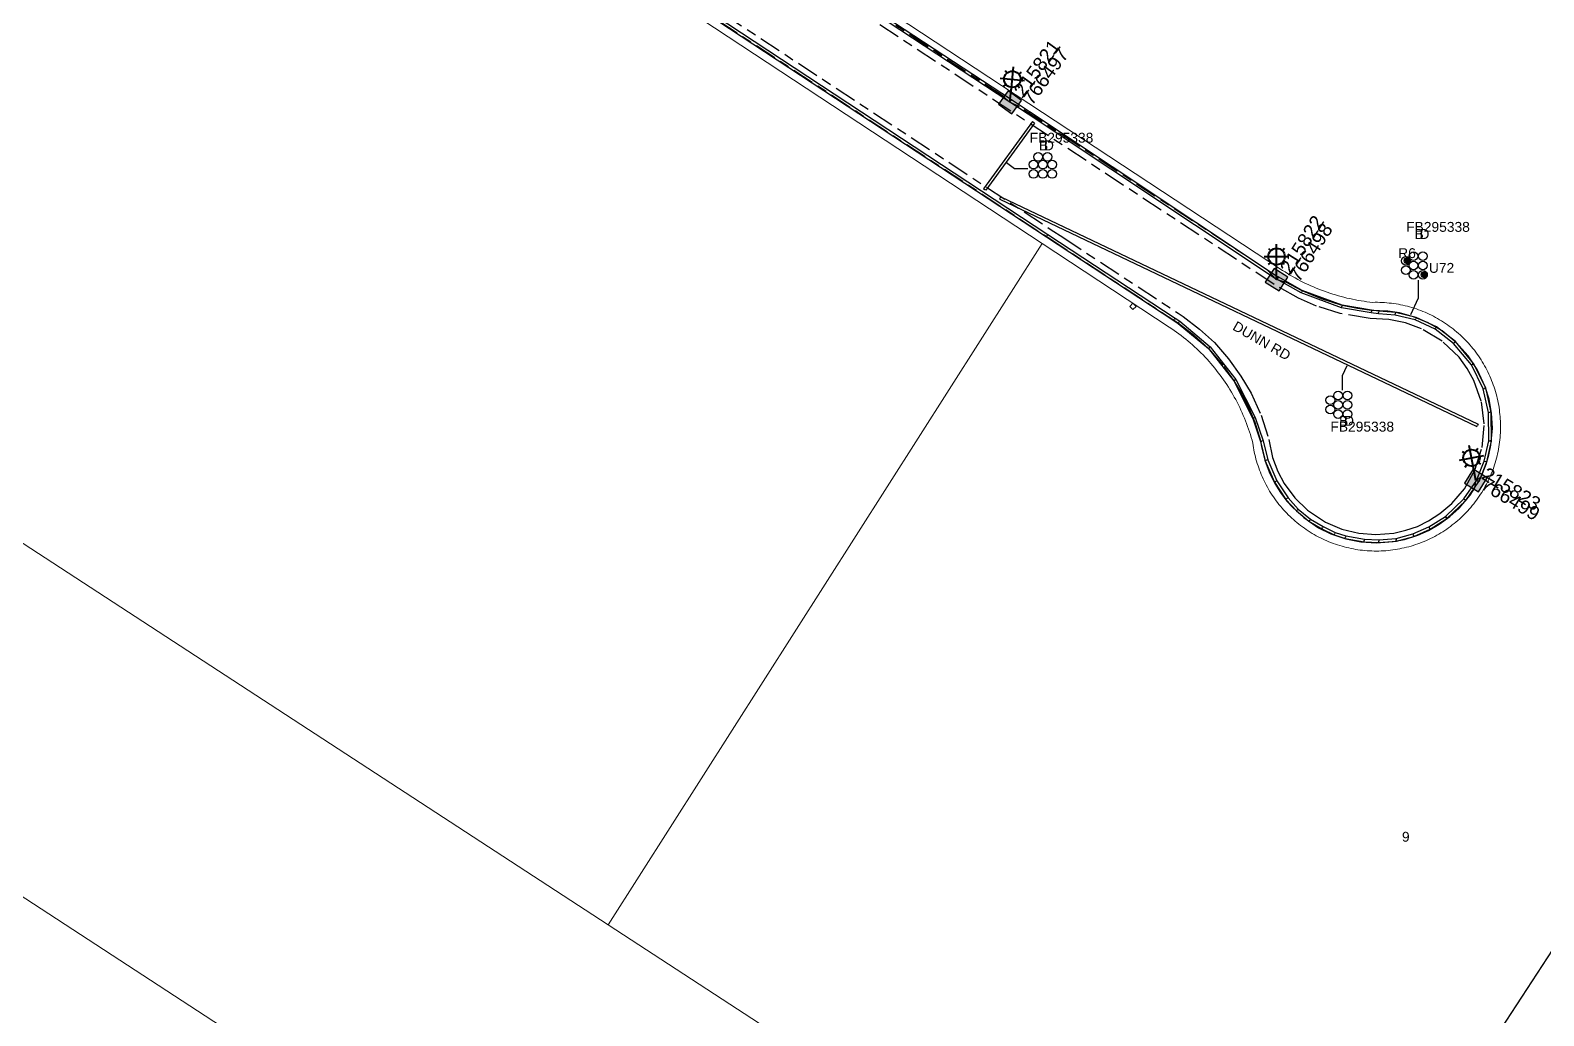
# Model space of a CAD drawing. Header units: metres. Extents: x 0 to 294317, y 0 to 6233398.
# Drawn here: x 292752.8 to 293028.5, y 6231649.1 to 6231828.6 of the extents above; entities that cross this region are included whole.
import ezdxf
from ezdxf import colors
from ezdxf.entities.mleader import LeaderData, LeaderLine
from ezdxf.enums import TextEntityAlignment as Align
from ezdxf.math import Vec2, Vec3

# ---------------------------------------------------------------- set-up
doc = ezdxf.new("R2010")
doc.units = ezdxf.units.M
doc.linetypes.add('Cable Exist UG', pattern=[8.2, 4, -1.2, 1.8, -1.2])
doc.layers.get('0').update_dxf_attribs({"color": 6})
for name, color, linetype in [('_User Miscellaneous1', 7, 'Continuous'), ('_User Miscellaneous2', 7, 'Continuous'), ('Duct_SP_EXT', 7, 'Continuous'), ('Equip_SP_SL_EXT', 7, 'Continuous'), ('Mains_HV_EXT', 7, 'Continuous'), ('Mains_SL_EXT', 7, 'Continuous'), ('Services_SP_EXT', 7, 'Continuous'), ('SupportsUG_SP_LV_SL_EXT', 7, 'Continuous')]:
    doc.layers.add(name, color=color, linetype=linetype)
doc.layers.add('Cadastre Land Parcels_SP_EXT', color=9, linetype='Continuous', lineweight=5)
doc.layers.add('Cadastre Roads_SP_EXT', color=9, linetype='Continuous', lineweight=5)
doc.styles.add('COLUMN_LABEL', font='arial.ttf')
doc.styles.add('iecARIAL', font='arial.ttf', dxfattribs={"height": 2})
doc.styles.add('POLE_LABEL', font='arial.ttf')
doc.styles.get("Standard").update_dxf_attribs({"font": 'arial.ttf'})

# ---------------------------------------------------------------- blocks, each defined once
blk = doc.blocks.new('COLUMN_EXT')
blk.add_hatch(color=256).paths.add_polyline_path([(-1.49, 1.48), (-1.49, -1.49), (1.48, -1.49), (1.48, 1.48)])
blk.add_lwpolyline([(-1.49, -1.49), (1.48, -1.49), (1.48, 1.48), (-1.49, 1.48)], close=True)
for tag, height, style, flags, p in [('ASSET_NUM', 2.5, 'COLUMN_LABEL', 8, (2, 2)), ('STRUCTURE_PLANT_NUMBER', 0.2, 'POLE_LABEL', 9, (1.81, 0.03)), ('STREET_CODE', 0.2, 'COLUMN_LABEL', 9, (1.81, -0.2))]:
    blk.add_attdef(tag, text='', height=height, dxfattribs=dict(style=style, flags=flags)).set_placement(p, align=Align.MIDDLE_LEFT)
at = {"flags": 1}
blk.add_attdef('Z', (1.81, -2.35), '', height=0.2, dxfattribs=at)
at = {"flags": 9}
for tag, p in [('COLUMN_TYPE', (1.81, -0.4)), ('OWNED_BY', (1.81, -0.6)), ('STATE', (1.81, -0.8)), ('USAGE', (1.81, -1)), ('STREETNAME', (1.81, -1.6)), ('SUBURB', (1.81, -1.8)), ('LEGEND', (1.81, -1.2)), ('LOCATION', (1.81, -1.4)), ('NOTES', (1.81, -2))]:
    blk.add_attdef(tag, text='', height=0.2, dxfattribs=at).set_placement(p, align=Align.MIDDLE_LEFT)
blk = doc.blocks.new('DUCT_EXT')
blk.add_circle((0, 0.8), 0.8)
at = {"flags": 1}
blk.add_attdef('Z', (0, 0), '', height=0.2, dxfattribs=at)
at = {"flags": 9}
for tag, p in [('DUCT_CODE', (0, 0)), ('XSECT_TYPE', (0, -0.2)), ('STATE', (0, -0.6)), ('FB_REFERENCE', (0, -0.4)), ('NOTES', (0, -0.8))]:
    blk.add_attdef(tag, text='', height=0.2, dxfattribs=at).set_placement(p, align=Align.MIDDLE_LEFT)
blk = doc.blocks.new('SL_LANTERN_EXT')
at = {"lineweight": 40}
for p, q in [((-1.46, 5.68), (-1.06, 5.28)), ((0, 1.97), (0, 6.47)), ((1.46, 5.68), (1.06, 5.28)), ((-2.25, 4.22), (2.25, 4.22)), ((-1.46, 2.76), (-1.06, 3.16)), ((1.46, 2.76), (1.06, 3.16)), ((0, 0), (0, 2.72))]:
    blk.add_line(p, q, dxfattribs=at)
blk.add_circle((0, 4.22), 1.5, dxfattribs=at)
at = {"style": 'iecARIAL', "flags": 8}
blk.add_attdef('ASSET_NUM', (1.5, 1.5), '', height=2.5, dxfattribs=at)
for tag, p, height, flags in [('OPERATING_VOLTAGE', (0.98, -1.65), 0.2, 9), ('ORIENTATION', (0.98, -1.85), 0.2, 9), ('OWNED_BY', (0.98, -2.05), 0.2, 9), ('STATE', (0.98, -2.25), 0.2, 9), ('CONSTRUCTED_VOLTAGE', (0.98, -0.65), 0.2, 9), ('CONTROL_TYPE', (0.98, -0.85), 0.2, 9), ('LANTERN_PURPOSE', (0.98, -1.05), 0.2, 9), ('LANTERN_TYPE', (0.98, -1.25), 0.2, 9), ('NO_PHASES', (0.98, -1.45), 0.2, 9), ('USAGE', (0.98, -2.45), 0.2, 9), ('CEXIST', (0.98, -2.65), 0.2, 9), ('CNEW', (0.98, -2.85), 0.2, 9), ('LNUMBER', (2.18, -3.25), 2.5, 8), ('CNUMBER', (0.98, -3.05), 0.2, 9), ('CREMOVE', (0.98, -3.25), 0.2, 9), ('CREPLACE', (0.98, -3.45), 0.2, 9), ('LKINGHEIGHT', (0.98, -3.65), 0.2, 9), ('LBRACKET', (0.98, -3.85), 0.2, 9), ('LBRACKETVOCAB', (0.98, -4.05), 0.2, 9), ('LCATEGORY', (0.98, -4.25), 0.2, 9), ('LCHARGE1', (0.98, -4.45), 0.2, 9), ('LCHARGE1PERCENT', (0.98, -4.65), 0.2, 9), ('LCHARGE2', (0.98, -4.85), 0.2, 9), ('LCHARGE2PERCENT', (0.98, -5.05), 0.2, 9), ('LCHARGE3', (0.98, -5.25), 0.2, 9), ('LCHARGE3PERCENT', (0.98, -5.45), 0.2, 9), ('LEXIST', (0.98, -5.65), 0.2, 9), ('LLAMP', (0.98, -5.85), 0.2, 9), ('LLAMPVOCAB', (0.98, -6.05), 0.2, 9), ('LMAST', (0.98, -6.25), 0.2, 9), ('LMASTVOCAB', (0.98, -6.45), 0.2, 9), ('LNEW', (0.98, -6.65), 0.2, 9), ('LANTNUMBER', (0.98, -6.85), 0.2, 9), ('LOUTREACH', (0.98, -7.25), 0.2, 9), ('LOUTREACHVOCAB', (0.98, -7.45), 0.2, 9), ('LRATECODE', (0.98, -7.65), 0.2, 9), ('LREMOVE', (0.98, -7.85), 0.2, 9), ('LREPLACE', (0.98, -8.05), 0.2, 9), ('LTYPE', (0.98, -8.25), 0.2, 9), ('LTYPEVOCAB', (0.98, -8.45), 0.2, 9), ('STREETNAME', (0.98, -9.25), 0.2, 9), ('SUBURB', (0.98, -9.45), 0.2, 1), ('LEGEND', (0.98, -8.65), 0.2, 9), ('LOCATION', (0.98, -8.85), 0.2, 9), ('NOTES', (0.98, -9.05), 0.2, 9)]:
    blk.add_attdef(tag, p, '', height=height, dxfattribs=dict(flags=flags))
blk = doc.blocks.new('CCP_EXT')
blk.add_wipeout([(0, 0.57), (0.57, 0), (0, -0.57), (-0.57, 0)])
blk.add_lwpolyline([(-0.57, 0), (0, 0.57), (0.57, 0), (0, -0.57), (-0.57, 0)])
at = {"flags": 1}
blk.add_attdef('Z', (0, 0), '', height=0.2, dxfattribs=at)
at = {"flags": 9}
for tag, p in [('CCP_TYPE', (0, 0)), ('CONSTRUCTED_VOLTAGE', (0, -0.2)), ('OPERATING_VOLTAGE', (0, -0.6)), ('ORIENTATION', (0, -0.8)), ('OWNED_BY', (0, -1)), ('STATE', (0, -1.8)), ('NO_PHASES', (0, -0.4)), ('USAGE', (0, -1.2)), ('LEGEND', (0, -1.4)), ('LIFE_SUPPORT', (0, -1.6)), ('NOTES', (0, -2))]:
    blk.add_attdef(tag, text='', height=0.2, dxfattribs=at).set_placement(p, align=Align.MIDDLE_LEFT)
blk = doc.blocks.new('CABLE_LARGE_EXT')
h = blk.add_hatch(color=256)
edge = h.paths.add_edge_path()
edge.add_arc((0, 0.55), 0.55, 0, 360)
blk.add_circle((0, 0.55), 0.55)
at = {"flags": 1}
blk.add_attdef('Z', (0, 0), '', height=0.2, dxfattribs=at)
at = {"flags": 9}
for tag, p in [('COND_CODE', (0, 0)), ('STATE', (0, -0.4)), ('XSECT_SIZE', (0, -0.6)), ('FB_REFERENCE', (0, -0.2)), ('NOTES', (0, -0.8))]:
    blk.add_attdef(tag, text='', height=0.2, dxfattribs=at).set_placement(p, align=Align.MIDDLE_LEFT)

msp = doc.modelspace()

# ---------------------------------------------------------------- linework, layer by layer
at = {"layer": 'Cadastre Land Parcels_SP_EXT', "linetype": 'Continuous'}
for points in [[(292733.47, 6231910.56), (292659.95, 6231794.82), (292858.08, 6231665.6), (292937.13, 6231789.79), (292767.86, 6231901.28)], [(292886.03, 6231847.4), (292980.94, 6231784.88), (292981.38, 6231784.59), (292981.84, 6231784.31), (292982.29, 6231784.03), (292982.75, 6231783.76), (292983.21, 6231783.5), (292983.68, 6231783.24), (292984.15, 6231782.99), (292984.63, 6231782.75), (292985.11, 6231782.51), (292985.59, 6231782.29), (292986.07, 6231782.06), (292986.56, 6231781.85), (292987.05, 6231781.64), (292987.55, 6231781.44), (292988.04, 6231781.25), (292988.54, 6231781.06), (292989.05, 6231780.88), (292989.55, 6231780.71), (292990.06, 6231780.55), (292990.57, 6231780.39), (292991.08, 6231780.24), (292991.59, 6231780.1), (292992.11, 6231779.97), (292992.63, 6231779.84), (292993.15, 6231779.72), (292993.67, 6231779.61), (292994.19, 6231779.51), (292994.72, 6231779.41), (292995.24, 6231779.32), (292995.77, 6231779.24), (292996.3, 6231779.17), (292996.83, 6231779.11), (292997.36, 6231779.05), (292997.78, 6231779.06), (292998.21, 6231779.06), (292998.63, 6231779.05), (292999.06, 6231779.03), (292999.48, 6231779.01), (292999.9, 6231778.97), (293000.33, 6231778.93), (293000.75, 6231778.89), (293001.17, 6231778.83), (293001.59, 6231778.77), (293002.01, 6231778.69), (293002.42, 6231778.61), (293002.84, 6231778.53), (293003.25, 6231778.43), (293003.66, 6231778.33), (293004.07, 6231778.22), (293004.48, 6231778.1), (293004.89, 6231777.97), (293005.29, 6231777.84), (293005.69, 6231777.7), (293006.09, 6231777.55), (293006.48, 6231777.39), (293006.87, 6231777.23), (293007.26, 6231777.06), (293007.65, 6231776.88), (293008.03, 6231776.7), (293008.41, 6231776.51), (293008.78, 6231776.31), (293009.15, 6231776.1), (293009.52, 6231775.89), (293009.88, 6231775.67), (293010.24, 6231775.44), (293010.6, 6231775.21), (293010.95, 6231774.97), (293011.29, 6231774.72), (293011.63, 6231774.47), (293011.97, 6231774.21), (293012.3, 6231773.94), (293012.62, 6231773.67), (293012.95, 6231773.4), (293013.26, 6231773.11), (293013.57, 6231772.82), (293013.88, 6231772.53), (293014.18, 6231772.23), (293014.47, 6231771.92), (293014.76, 6231771.61), (293015.04, 6231771.29), (293015.31, 6231770.97), (293015.59, 6231770.64), (293015.85, 6231770.31), (293016.11, 6231769.97), (293016.36, 6231769.63), (293016.6, 6231769.28), (293016.84, 6231768.93), (293017.07, 6231768.58), (293017.3, 6231768.21), (293017.51, 6231767.85), (293017.72, 6231767.48), (293017.93, 6231767.11), (293018.13, 6231766.74), (293018.32, 6231766.36), (293018.5, 6231765.97), (293018.67, 6231765.59), (293018.84, 6231765.2), (293019, 6231764.8), (293019.16, 6231764.41), (293019.3, 6231764.01), (293019.44, 6231763.61), (293019.57, 6231763.21), (293019.7, 6231762.8), (293019.81, 6231762.39), (293019.92, 6231761.98), (293020.02, 6231761.57), (293020.12, 6231761.16), (293020.2, 6231760.74), (293020.28, 6231760.32), (293020.35, 6231759.9), (293020.41, 6231759.48), (293020.46, 6231759.06), (293020.51, 6231758.64), (293020.55, 6231758.22), (293020.58, 6231757.8), (293020.6, 6231757.37), (293020.62, 6231756.95), (293020.62, 6231756.52), (293020.62, 6231756.1), (293020.61, 6231755.68), (293020.59, 6231755.25), (293020.57, 6231754.83), (293020.53, 6231754.4), (293020.49, 6231753.98), (293020.44, 6231753.56), (293020.39, 6231753.14), (293020.32, 6231752.72), (293020.25, 6231752.3), (293020.17, 6231751.89), (293020.08, 6231751.47), (293019.98, 6231751.06), (293019.88, 6231750.65), (293019.77, 6231750.24), (293019.65, 6231749.83), (293019.52, 6231749.42), (293019.39, 6231749.02), (293019.25, 6231748.62), (293019.1, 6231748.22), (293018.94, 6231747.83), (293018.78, 6231747.44), (293018.61, 6231747.05), (293018.43, 6231746.67), (293018.24, 6231746.29), (293018.05, 6231745.91), (293017.85, 6231745.53), (293017.64, 6231745.16), (293017.43, 6231744.8), (293017.21, 6231744.43), (293016.98, 6231744.08), (293016.75, 6231743.72), (293016.5, 6231743.37), (293016.26, 6231743.03), (293016, 6231742.69), (293015.74, 6231742.35), (293015.48, 6231742.02), (293015.21, 6231741.69), (293014.93, 6231741.37), (293014.64, 6231741.06), (293014.35, 6231740.75), (293014.06, 6231740.45), (293013.76, 6231740.15), (293013.45, 6231739.85), (293013.14, 6231739.57), (293012.82, 6231739.29), (293012.5, 6231739.01), (293012.17, 6231738.74), (293011.83, 6231738.48), (293011.5, 6231738.22), (293011.15, 6231737.97), (293010.81, 6231737.73), (293010.46, 6231737.49), (293010.1, 6231737.26), (293009.74, 6231737.04), (293009.37, 6231736.82), (293009.01, 6231736.61), (293008.63, 6231736.4), (293008.26, 6231736.21), (293007.88, 6231736.02), (293007.49, 6231735.84), (293007.11, 6231735.66), (293006.72, 6231735.49), (293006.32, 6231735.33), (293005.93, 6231735.18), (293005.53, 6231735.04), (293005.13, 6231734.9), (293004.72, 6231734.77), (293004.32, 6231734.64), (293003.91, 6231734.53), (293003.5, 6231734.42), (293003.09, 6231734.32), (293002.67, 6231734.23), (293002.26, 6231734.14), (293001.84, 6231734.07), (293001.42, 6231734), (293001, 6231733.94), (293000.58, 6231733.89), (293000.16, 6231733.84), (292999.74, 6231733.8), (292999.31, 6231733.77), (292998.89, 6231733.75), (292998.46, 6231733.74), (292998.04, 6231733.73), (292997.62, 6231733.74), (292997.19, 6231733.75), (292996.77, 6231733.77), (292996.34, 6231733.79), (292995.92, 6231733.83), (292995.5, 6231733.87), (292995.08, 6231733.92), (292994.66, 6231733.98), (292994.24, 6231734.04), (292993.82, 6231734.12), (292993.4, 6231734.2), (292992.99, 6231734.29), (292992.58, 6231734.38), (292992.16, 6231734.49), (292991.75, 6231734.6), (292991.35, 6231734.72), (292990.94, 6231734.85), (292990.54, 6231734.98), (292990.14, 6231735.13), (292989.74, 6231735.28), (292989.35, 6231735.43), (292988.96, 6231735.6), (292988.57, 6231735.77), (292988.19, 6231735.95), (292987.81, 6231736.14), (292987.43, 6231736.33), (292987.05, 6231736.53), (292986.68, 6231736.74), (292986.32, 6231736.95), (292985.96, 6231737.17), (292985.6, 6231737.4), (292985.25, 6231737.64), (292984.9, 6231737.88), (292984.55, 6231738.13), (292984.21, 6231738.38), (292983.88, 6231738.64), (292983.55, 6231738.91), (292983.22, 6231739.18), (292982.9, 6231739.46), (292982.59, 6231739.74), (292982.28, 6231740.04), (292981.97, 6231740.33), (292981.68, 6231740.63), (292981.39, 6231740.94), (292981.1, 6231741.25), (292980.82, 6231741.57), (292980.54, 6231741.9), (292980.27, 6231742.23), (292980.01, 6231742.56), (292979.76, 6231742.9), (292979.51, 6231743.24), (292979.26, 6231743.59), (292979.03, 6231743.94), (292978.8, 6231744.3), (292978.57, 6231744.66), (292978.36, 6231745.02), (292978.15, 6231745.39), (292977.95, 6231745.77), (292977.75, 6231746.14), (292977.56, 6231746.52), (292977.38, 6231746.91), (292977.21, 6231747.29), (292977.04, 6231747.68), (292976.88, 6231748.08), (292976.73, 6231748.47), (292976.58, 6231748.87), (292976.45, 6231749.27), (292976.32, 6231749.68), (292976.19, 6231750.08), (292976.08, 6231750.49), (292975.97, 6231750.9), (292975.88, 6231751.32), (292975.78, 6231751.73), (292975.7, 6231752.15), (292975.62, 6231752.56), (292975.56, 6231752.98), (292975.5, 6231753.4), (292975.36, 6231753.92), (292975.21, 6231754.43), (292975.06, 6231754.94), (292974.9, 6231755.45), (292974.73, 6231755.95), (292974.55, 6231756.45), (292974.37, 6231756.95), (292974.18, 6231757.45), (292973.98, 6231757.94), (292973.77, 6231758.44), (292973.56, 6231758.92), (292973.34, 6231759.41), (292973.11, 6231759.89), (292972.88, 6231760.37), (292972.64, 6231760.84), (292972.39, 6231761.32), (292972.13, 6231761.78), (292971.87, 6231762.25), (292971.6, 6231762.71), (292971.33, 6231763.16), (292971.05, 6231763.61), (292970.76, 6231764.06), (292970.46, 6231764.51), (292970.16, 6231764.94), (292969.85, 6231765.38), (292969.54, 6231765.81), (292969.22, 6231766.23), (292968.89, 6231766.65), (292968.56, 6231767.07), (292968.22, 6231767.48), (292967.88, 6231767.89), (292967.53, 6231768.29), (292967.17, 6231768.68), (292966.81, 6231769.07), (292966.44, 6231769.46), (292966.06, 6231769.84), (292965.69, 6231770.21), (292965.3, 6231770.58), (292964.91, 6231770.94), (292964.51, 6231771.3), (292964.11, 6231771.65), (292963.71, 6231771.99), (292963.3, 6231772.33), (292962.88, 6231772.67), (292962.46, 6231772.99), (292962.04, 6231773.31), (292961.61, 6231773.63), (292961.17, 6231773.94), (292960.73, 6231774.24), (292960.29, 6231774.53), (292937.13, 6231789.79), (292858.08, 6231665.6), (292938.17, 6231613.37)], [(293147.24, 6231840.71), (293020.7, 6231646.68)], [(293020.71, 6231646.68), (293147.24, 6231840.71)], [(293050.88, 6231627.01), (293027.83, 6231642.05), (293027.78, 6231642.07), (293027.69, 6231641.89), (293027.59, 6231641.71), (293027.5, 6231641.53), (293024.73, 6231636.87), (293018.15, 6231628.42), (293014.24, 6231624.64), (293010.26, 6231620.78), (293005.77, 6231617.53), (293001.23, 6231614.25), (292993.78, 6231610.38), (292986.02, 6231607.18), (292980.79, 6231605.33), (292973.73, 6231603.8), (292966.56, 6231602.88), (292959.33, 6231602.58), (292954.08, 6231602.99), (292954.08, 6231602.99), (292938.17, 6231613.37), (292858.08, 6231665.6), (292659.95, 6231794.82)], [(292736.26, 6231680.6), (292851.81, 6231605.25), (292878.62, 6231587.77), (292905.43, 6231570.29), (292932.24, 6231552.81), (292959.05, 6231535.33), (292985.86, 6231517.85), (293063.22, 6231467.38)]]:
    msp.add_lwpolyline(points, dxfattribs=at)
msp.add_lwpolyline([(292851.81, 6231605.25), (292736.26, 6231680.6), (292702.11, 6231628.25), (292817.67, 6231552.9), (292851.81, 6231605.25)], close=True, dxfattribs=at)
at = {"layer": 'Duct_SP_EXT'}
for p, q in [((292830.44, 6231861.81), (292937.94, 6231791.01)), ((292830.7, 6231862.21), (292938.2, 6231791.41)), ((292882.1, 6231847.93), (292931.28, 6231815.6)), ((292882.37, 6231848.33), (292931.54, 6231816)), ((292931.28, 6231815.6), (292931.41, 6231815.8)), ((292931.28, 6231815.6), (292931.41, 6231815.8)), ((292931.28, 6231815.6), (292934.59, 6231813.42)), ((292931.54, 6231816), (292931.41, 6231815.8)), ((292931.54, 6231816), (292931.41, 6231815.8)), ((292931.54, 6231816), (292934.86, 6231813.82)), ((292934.59, 6231813.42), (292934.73, 6231813.62)), ((292934.59, 6231813.42), (292934.73, 6231813.62)), ((292934.86, 6231813.82), (292934.73, 6231813.62)), ((292934.86, 6231813.82), (292934.73, 6231813.62)), ((292934.86, 6231813.82), (292934.86, 6231813.82)), ((292934.86, 6231813.82), (292980.2, 6231783.62)), ((292935.35, 6231811.98), (292926.46, 6231799.74)), ((292935.74, 6231811.7), (292926.85, 6231799.46)), ((292934.59, 6231813.42), (292934.59, 6231813.42)), ((292934.59, 6231813.42), (292979.94, 6231783.22)), ((292935.35, 6231811.98), (292935.55, 6231811.84)), ((292935.74, 6231811.7), (292935.55, 6231811.84)), ((292926.46, 6231799.74), (292926.66, 6231799.6)), ((292926.85, 6231799.46), (292926.66, 6231799.6)), ((292929.4, 6231797.87), (292929.51, 6231798.09)), ((292929.61, 6231798.3), (292929.51, 6231798.09)), ((292937.94, 6231791.01), (292938.07, 6231791.21)), ((292938.2, 6231791.41), (292938.07, 6231791.21)), ((292979.86, 6231783.26), (292979.98, 6231783.47)), ((292979.94, 6231783.22), (292980.07, 6231783.42)), ((292980.1, 6231783.68), (292979.98, 6231783.47)), ((292980.2, 6231783.62), (292980.07, 6231783.42)), ((292984.5, 6231781.19), (292980.1, 6231783.68)), ((292984.29, 6231780.76), (292979.86, 6231783.26)), ((292984.29, 6231780.76), (292984.39, 6231780.98)), ((292991.68, 6231778.06), (292984.29, 6231780.76)), ((292984.5, 6231781.19), (292984.39, 6231780.98)), ((292991.8, 6231778.53), (292984.5, 6231781.19)), ((292991.68, 6231778.06), (292991.74, 6231778.29)), ((292997.05, 6231777.13), (292991.68, 6231778.06)), ((292991.8, 6231778.53), (292991.74, 6231778.29)), ((292997.13, 6231777.61), (292991.8, 6231778.53)), ((292961.09, 6231775.76), (292961.22, 6231775.96)), ((292961.09, 6231775.76), (292961.92, 6231775.22)), ((292961.35, 6231776.16), (292961.22, 6231775.96)), ((292961.35, 6231776.16), (292962.2, 6231775.61)), ((292961.92, 6231775.22), (292962.06, 6231775.42)), ((292961.92, 6231775.22), (292967.42, 6231770.63)), ((292962.2, 6231775.61), (292962.06, 6231775.42)), ((292962.2, 6231775.61), (292967.76, 6231770.97)), ((292997.05, 6231777.13), (292997.09, 6231777.37)), ((292998.38, 6231776.94), (292997.05, 6231777.13)), ((292997.13, 6231777.61), (292997.09, 6231777.37)), ((292998.43, 6231777.42), (292997.13, 6231777.61)), ((292998.38, 6231776.94), (292998.41, 6231777.18)), ((293001.41, 6231776.74), (292998.38, 6231776.94)), ((292998.43, 6231777.42), (292998.41, 6231777.18)), ((293001.48, 6231777.22), (292998.43, 6231777.42)), ((293001.41, 6231776.74), (293001.44, 6231776.98)), ((293005.08, 6231775.84), (293001.41, 6231776.74)), ((293001.48, 6231777.22), (293001.44, 6231776.98)), ((293005.24, 6231776.29), (293001.48, 6231777.22)), ((293005.08, 6231775.84), (293005.16, 6231776.07)), ((293008.69, 6231774.17), (293005.08, 6231775.84)), ((293005.24, 6231776.29), (293005.16, 6231776.07)), ((293008.94, 6231774.58), (293005.24, 6231776.29)), ((293008.69, 6231774.17), (293008.81, 6231774.37)), ((293012.05, 6231771.58), (293008.69, 6231774.17)), ((293008.94, 6231774.58), (293008.81, 6231774.37)), ((293012.39, 6231771.93), (293008.94, 6231774.58)), ((292967.42, 6231770.63), (292967.59, 6231770.8)), ((292967.42, 6231770.63), (292972.03, 6231764.75)), ((292967.76, 6231770.97), (292967.59, 6231770.8)), ((292967.76, 6231770.97), (292972.44, 6231765.01)), ((293012.05, 6231771.58), (293012.22, 6231771.76)), ((293015.31, 6231767.64), (293012.05, 6231771.58)), ((293012.39, 6231771.93), (293012.22, 6231771.76)), ((293015.72, 6231767.9), (293012.39, 6231771.93)), ((293015.31, 6231767.64), (293015.51, 6231767.77)), ((293017.46, 6231763.29), (293015.31, 6231767.64)), ((293015.72, 6231767.9), (293015.51, 6231767.77)), ((293017.92, 6231763.45), (293015.72, 6231767.9)), ((292972.03, 6231764.75), (292972.24, 6231764.88)), ((292972.03, 6231764.75), (292975.51, 6231757.9)), ((292972.44, 6231765.01), (292972.24, 6231764.88)), ((292972.44, 6231765.01), (292975.96, 6231758.08)), ((293017.46, 6231763.29), (293017.69, 6231763.37)), ((293018.45, 6231758.99), (293017.46, 6231763.29)), ((293017.92, 6231763.45), (293017.69, 6231763.37)), ((293018.93, 6231759.05), (293017.92, 6231763.45)), ((293018.45, 6231758.99), (293018.69, 6231759.02)), ((293018.48, 6231753.81), (293018.45, 6231758.99)), ((293018.93, 6231759.05), (293018.69, 6231759.02)), ((293018.96, 6231753.76), (293018.93, 6231759.05)), ((292975.51, 6231757.9), (292975.74, 6231757.99)), ((292975.51, 6231757.9), (292976.93, 6231753.71)), ((292975.96, 6231758.08), (292975.74, 6231757.99)), ((292975.96, 6231758.08), (292977.4, 6231753.84)), ((293016.33, 6231756.45), (293016.43, 6231756.67)), ((293016.54, 6231756.88), (293016.43, 6231756.67)), ((292976.93, 6231753.71), (292977.17, 6231753.77)), ((292976.93, 6231753.71), (292977.75, 6231750.19)), ((292977.4, 6231753.84), (292977.17, 6231753.77)), ((292977.4, 6231753.84), (292978.21, 6231750.34)), ((293017.64, 6231750.14), (293018.48, 6231753.81)), ((293018.1, 6231749.99), (293018.96, 6231753.76)), ((293018.48, 6231753.81), (293018.72, 6231753.79)), ((293018.96, 6231753.76), (293018.72, 6231753.79)), ((292977.75, 6231750.19), (292977.98, 6231750.27)), ((292978.21, 6231750.34), (292977.98, 6231750.27)), ((292978.21, 6231750.34), (292979.86, 6231746.51)), ((292977.75, 6231750.19), (292979.44, 6231746.28)), ((293016.25, 6231746.58), (293017.64, 6231750.14)), ((293016.7, 6231746.41), (293018.1, 6231749.99)), ((293017.64, 6231750.14), (293017.87, 6231750.07)), ((293018.1, 6231749.99), (293017.87, 6231750.07)), ((292979.44, 6231746.28), (292979.65, 6231746.39)), ((292979.44, 6231746.28), (292981.54, 6231743.15)), ((292979.86, 6231746.51), (292979.65, 6231746.39)), ((292979.86, 6231746.51), (292981.92, 6231743.45)), ((293013.96, 6231743.25), (293016.28, 6231746.66)), ((293014.32, 6231742.93), (293016.68, 6231746.39)), ((293016.25, 6231746.58), (293016.47, 6231746.49)), ((293016.28, 6231746.66), (293016.48, 6231746.53)), ((293016.7, 6231746.41), (293016.47, 6231746.49)), ((293016.68, 6231746.39), (293016.48, 6231746.53)), ((292981.54, 6231743.15), (292981.73, 6231743.3)), ((292981.54, 6231743.15), (292983.43, 6231741.04)), ((292981.92, 6231743.45), (292981.73, 6231743.3)), ((292981.92, 6231743.45), (292983.76, 6231741.39)), ((293010.57, 6231740.05), (293013.96, 6231743.25)), ((293010.87, 6231739.67), (293014.32, 6231742.93)), ((293013.96, 6231743.25), (293014.14, 6231743.09)), ((293014.32, 6231742.93), (293014.14, 6231743.09)), ((292983.43, 6231741.04), (292983.59, 6231741.21)), ((292983.43, 6231741.04), (292985.73, 6231739.18)), ((292983.76, 6231741.39), (292983.59, 6231741.21)), ((292983.76, 6231741.39), (292986.01, 6231739.57)), ((292985.73, 6231739.18), (292985.87, 6231739.37)), ((292986.01, 6231739.57), (292985.87, 6231739.37)), ((292986.01, 6231739.57), (292988.3, 6231738.18)), ((293007.59, 6231738.13), (293010.57, 6231740.05)), ((293007.82, 6231737.7), (293010.87, 6231739.67)), ((293010.57, 6231740.05), (293010.72, 6231739.86)), ((293010.87, 6231739.67), (293010.72, 6231739.86)), ((292985.73, 6231739.18), (292988.07, 6231737.76)), ((292988.07, 6231737.76), (292988.19, 6231737.97)), ((292988.07, 6231737.76), (292990.35, 6231736.69)), ((292988.3, 6231738.18), (292988.19, 6231737.97)), ((292988.3, 6231738.18), (292990.53, 6231737.14)), ((292990.35, 6231736.69), (292990.44, 6231736.92)), ((292990.35, 6231736.69), (292992.3, 6231736.03)), ((292990.53, 6231737.14), (292990.44, 6231736.92)), ((292990.53, 6231737.14), (292992.42, 6231736.5)), ((292992.42, 6231736.5), (292992.36, 6231736.26)), ((292992.42, 6231736.5), (292995.82, 6231735.91)), ((293001.6, 6231736.02), (293004.67, 6231736.85)), ((293004.67, 6231736.85), (293007.59, 6231738.13)), ((293004.67, 6231736.85), (293004.75, 6231736.63)), ((293004.83, 6231736.4), (293004.75, 6231736.63)), ((293004.83, 6231736.4), (293007.82, 6231737.7)), ((293007.59, 6231738.13), (293007.7, 6231737.91)), ((293007.82, 6231737.7), (293007.7, 6231737.91)), ((292992.3, 6231736.03), (292992.36, 6231736.26)), ((292992.3, 6231736.03), (292995.77, 6231735.43)), ((292995.77, 6231735.43), (292995.79, 6231735.67)), ((292995.77, 6231735.43), (292998.47, 6231735.29)), ((292995.82, 6231735.91), (292995.79, 6231735.67)), ((292995.82, 6231735.91), (292998.47, 6231735.77)), ((292998.47, 6231735.77), (293001.6, 6231736.02)), ((292998.47, 6231735.77), (292998.47, 6231735.53)), ((292998.47, 6231735.29), (293001.68, 6231735.55)), ((292998.47, 6231735.29), (292998.47, 6231735.53)), ((293001.6, 6231736.02), (293001.64, 6231735.78)), ((293001.68, 6231735.55), (293001.64, 6231735.78)), ((293001.68, 6231735.55), (293004.83, 6231736.4))]:
    msp.add_line(p, q, dxfattribs=at)
for points in [[(292934.5, 6231803.4), (292932.13, 6231803.4), (292930.66, 6231804.49)], [(293005.6, 6231783.08), (293005.6, 6231779.81), (293004.22, 6231776.8)], [(292991.83, 6231763.03), (292991.83, 6231765.73), (292992.69, 6231767.56)]]:
    msp.add_lwpolyline(points, dxfattribs=at)
at = {"layer": 'Mains_SL_EXT', "linetype": 'Cable Exist UG'}
for points in [[(292931.16, 6231815.54), (292930.04, 6231816.61), (292930.04, 6231816.61), (292884.09, 6231846.9), (292882.08, 6231847.88)], [(292979.83, 6231783.17), (292978.22, 6231784.88), (292978.22, 6231784.88), (292932.99, 6231814.67), (292931.28, 6231815.5)], [(293016.12, 6231746.58), (293017.09, 6231747.27), (293017.09, 6231747.27), (293017.99, 6231749.57), (293018.49, 6231751.27), (293018.86, 6231753.03), (293019.13, 6231756.15), (293018.99, 6231758.86), (293018.52, 6231761.39), (293017.83, 6231763.67), (293016.39, 6231766.83), (293014.73, 6231769.3), (293012.55, 6231771.76), (293009.98, 6231773.84), (293007.46, 6231775.32), (293004.76, 6231776.44), (293002.23, 6231777.12), (293000.11, 6231777.47), (292997.12, 6231777.57), (292994.54, 6231777.91), (292991.79, 6231778.49), (292988, 6231779.66), (292984.48, 6231781.16), (292981.61, 6231782.69), (292979.95, 6231783.16)]]:
    msp.add_lwpolyline(points, dxfattribs=at)

# ---------------------------------------------------------------- block references
at = {"layer": 'Duct_SP_EXT'}
for p in [(292936.41, 6231804.75), (292938.11, 6231804.75), (292935.56, 6231803.35), (292935.56, 6231801.65), (292937.26, 6231803.35), (292937.26, 6231801.65), (292938.96, 6231803.35), (292938.96, 6231801.65)]:
    msp.add_blockref('DUCT_EXT', p, dxfattribs=at)
for name, p, rotation in [('DUCT_EXT', (293004.17, 6231786.62), 90.03033417896106), ('CABLE_LARGE_EXT', (293004.17, 6231786.62), 90.03033417896106), ('DUCT_EXT', (293005.57, 6231787.47), 90.03033417896106), ('DUCT_EXT', (293005.57, 6231785.77), 90.03033417896106), ('DUCT_EXT', (293007.27, 6231787.47), 90.03033417896106), ('DUCT_EXT', (293007.27, 6231785.77), 90.03033417896106), ('DUCT_EXT', (293004.17, 6231784.92), 90.03033417896106), ('DUCT_EXT', (293005.58, 6231784.07), 90.03033417896106), ('DUCT_EXT', (293007.28, 6231784.07), 90.03033417896106), ('CABLE_LARGE_EXT', (293007.28, 6231784.07), 90.03033417896106), ('DUCT_EXT', (292990.43, 6231761.23), 90), ('DUCT_EXT', (292991.83, 6231762.08), 90), ('DUCT_EXT', (292993.53, 6231762.08), 90), ('DUCT_EXT', (292990.43, 6231759.53), 90), ('DUCT_EXT', (292991.83, 6231760.38), 90), ('DUCT_EXT', (292991.83, 6231758.68), 90), ('DUCT_EXT', (292993.53, 6231760.38), 90), ('DUCT_EXT', (292993.53, 6231758.68), 90)]:
    msp.add_blockref(name, p, dxfattribs=dict(at, rotation=rotation))
at = {"layer": 'Equip_SP_SL_EXT'}
ref = msp.add_blockref('SL_LANTERN_EXT', (292931.28, 6231815.5), dxfattribs=dict(at, rotation=354.2131857356443))
ref.add_attrib('ASSET_NUM', '215821', dxfattribs={"layer": '0', "height": 2.5, "rotation": 54.0932, "style": 'iecARIAL'}).set_placement((292932.78, 6231817), align=Align.MIDDLE_LEFT)
ref = msp.add_blockref('SL_LANTERN_EXT', (292979.83, 6231783.17), dxfattribs=at)
ref.add_attrib('ASSET_NUM', '215822', dxfattribs={"layer": '0', "height": 2.5, "rotation": 57.6114, "style": 'iecARIAL'}).set_placement((292981.33, 6231784.67), align=Align.MIDDLE_LEFT)
ref = msp.add_blockref('SL_LANTERN_EXT', (293016.12, 6231746.58), dxfattribs=dict(at, rotation=10.65073733775494))
ref.add_attrib('ASSET_NUM', '215823', dxfattribs={"layer": '0', "height": 2.5, "rotation": 328.7127, "style": 'iecARIAL'}).set_placement((293017.62, 6231748.08), align=Align.MIDDLE_LEFT)
at = {"layer": 'SupportsUG_SP_LV_SL_EXT'}
ref = msp.add_blockref('COLUMN_EXT', (292931.28, 6231815.5), dxfattribs=dict(at, rotation=324.0932141760662))
ref.add_attrib('ASSET_NUM', '766497', dxfattribs={"layer": '0', "height": 2.5, "rotation": 54.0932, "style": 'COLUMN_LABEL'}).set_placement((292933.28, 6231816.25), align=Align.TOP_LEFT)
ref = msp.add_blockref('COLUMN_EXT', (292979.83, 6231783.17), dxfattribs=dict(at, rotation=327.611410545127))
ref.add_attrib('ASSET_NUM', '766498', dxfattribs={"layer": '0', "height": 2.5, "rotation": 57.6114, "style": 'COLUMN_LABEL'}).set_placement((292981.83, 6231783.92), align=Align.TOP_LEFT)
ref = msp.add_blockref('COLUMN_EXT', (293016.12, 6231746.58), dxfattribs=dict(at, rotation=238.7127310624238))
ref.add_attrib('ASSET_NUM', '766499', dxfattribs={"layer": '0', "height": 2.5, "rotation": 328.7127, "style": 'COLUMN_LABEL'}).set_placement((293018.12, 6231747.33), align=Align.TOP_LEFT)

# ---------------------------------------------------------------- texts
at = {"layer": '_User Miscellaneous2'}
for s, p in [('FB295338', (292934.86, 6231808.15)), ('B', (292936.56, 6231806.75)), ('D', (292937.46, 6231806.75)), ('FB295338', (293003.43, 6231791.9)), ('B', (293004.95, 6231790.6)), ('D', (293005.85, 6231790.6)), ('R6', (293001.98, 6231787.11)), ('U72', (293007.57, 6231784.43)), ('FB295338', (292989.63, 6231755.5)), ('B', (292991.21, 6231756.55)), ('D', (292992.11, 6231756.55))]:
    msp.add_text(s, height=1.8, dxfattribs=at).set_placement(p)
at = {"layer": 'Cadastre Land Parcels_SP_EXT'}
msp.add_text('9', height=1.8, dxfattribs=at).set_placement((293002.66, 6231680.77))
at = {"layer": 'Cadastre Roads_SP_EXT'}
msp.add_text('DUNN RD', height=1.8, rotation=330.1046, dxfattribs=at).set_placement((292971.67, 6231774.16))

# ---------------------------------------------------------------- next in the draw order: block references
at = {"layer": 'Services_SP_EXT', "rotation": 90.0000000000002}
msp.add_blockref('CCP_EXT', (292953.67, 6231778.3), dxfattribs=at)

# ---------------------------------------------------------------- next in the draw order: linework, layer by layer
at = {"layer": 'Cadastre Roads_SP_EXT', "linetype": 'Continuous'}
msp.add_lwpolyline([(292767.86, 6231901.28), (292937.13, 6231789.79), (292960.29, 6231774.53), (292960.73, 6231774.24), (292961.17, 6231773.94), (292961.61, 6231773.63), (292962.04, 6231773.31), (292962.46, 6231772.99), (292962.88, 6231772.67), (292963.3, 6231772.33), (292963.71, 6231771.99), (292964.11, 6231771.65), (292964.51, 6231771.3), (292964.91, 6231770.94), (292965.3, 6231770.58), (292965.69, 6231770.21), (292966.06, 6231769.84), (292966.44, 6231769.46), (292966.81, 6231769.07), (292967.17, 6231768.68), (292967.53, 6231768.29), (292967.88, 6231767.89), (292968.22, 6231767.48), (292968.56, 6231767.07), (292968.89, 6231766.65), (292969.22, 6231766.23), (292969.54, 6231765.81), (292969.85, 6231765.38), (292970.16, 6231764.94), (292970.46, 6231764.51), (292970.76, 6231764.06), (292971.05, 6231763.61), (292971.33, 6231763.16), (292971.6, 6231762.71), (292971.87, 6231762.25), (292972.13, 6231761.78), (292972.39, 6231761.32), (292972.64, 6231760.84), (292972.88, 6231760.37), (292973.11, 6231759.89), (292973.34, 6231759.41), (292973.56, 6231758.92), (292973.77, 6231758.44), (292973.98, 6231757.94), (292974.18, 6231757.45), (292974.37, 6231756.95), (292974.55, 6231756.45), (292974.73, 6231755.95), (292974.9, 6231755.45), (292975.06, 6231754.94), (292975.21, 6231754.43), (292975.36, 6231753.92), (292975.5, 6231753.4), (292975.56, 6231752.98), (292975.62, 6231752.56), (292975.7, 6231752.15), (292975.78, 6231751.73), (292975.88, 6231751.32), (292975.97, 6231750.9), (292976.08, 6231750.49), (292976.19, 6231750.08), (292976.32, 6231749.68), (292976.45, 6231749.27), (292976.58, 6231748.87), (292976.73, 6231748.47), (292976.88, 6231748.08), (292977.04, 6231747.68), (292977.21, 6231747.29), (292977.38, 6231746.91), (292977.56, 6231746.52), (292977.75, 6231746.14), (292977.95, 6231745.77), (292978.15, 6231745.39), (292978.36, 6231745.02), (292978.57, 6231744.66), (292978.8, 6231744.3), (292979.03, 6231743.94), (292979.26, 6231743.59), (292979.51, 6231743.24), (292979.76, 6231742.9), (292980.01, 6231742.56), (292980.27, 6231742.23), (292980.54, 6231741.9), (292980.82, 6231741.57), (292981.1, 6231741.25), (292981.39, 6231740.94), (292981.68, 6231740.63), (292981.97, 6231740.33), (292982.28, 6231740.04), (292982.59, 6231739.74), (292982.9, 6231739.46), (292983.22, 6231739.18), (292983.55, 6231738.91), (292983.88, 6231738.64), (292984.21, 6231738.38), (292984.55, 6231738.13), (292984.9, 6231737.88), (292985.25, 6231737.64), (292985.6, 6231737.4), (292985.96, 6231737.17), (292986.32, 6231736.95), (292986.68, 6231736.74), (292987.05, 6231736.53), (292987.43, 6231736.33), (292987.81, 6231736.14), (292988.19, 6231735.95), (292988.57, 6231735.77), (292988.96, 6231735.6), (292989.35, 6231735.43), (292989.74, 6231735.28), (292990.14, 6231735.13), (292990.54, 6231734.98), (292990.94, 6231734.85), (292991.35, 6231734.72), (292991.75, 6231734.6), (292992.16, 6231734.49), (292992.58, 6231734.38), (292992.99, 6231734.29), (292993.4, 6231734.2), (292993.82, 6231734.12), (292994.24, 6231734.04), (292994.66, 6231733.98), (292995.08, 6231733.92), (292995.5, 6231733.87), (292995.92, 6231733.83), (292996.34, 6231733.79), (292996.77, 6231733.77), (292997.19, 6231733.75), (292997.62, 6231733.74), (292998.04, 6231733.73), (292998.46, 6231733.74), (292998.89, 6231733.75), (292998.89, 6231733.75), (292999.31, 6231733.77), (292999.74, 6231733.8), (293000.16, 6231733.84), (293000.58, 6231733.89), (293001, 6231733.94), (293001.42, 6231734), (293001.84, 6231734.07), (293002.26, 6231734.14), (293002.67, 6231734.23), (293003.09, 6231734.32), (293003.5, 6231734.42), (293003.91, 6231734.53), (293004.32, 6231734.64), (293004.72, 6231734.77), (293005.13, 6231734.9), (293005.53, 6231735.04), (293005.93, 6231735.18), (293006.32, 6231735.33), (293006.72, 6231735.49), (293007.11, 6231735.66), (293007.49, 6231735.84), (293007.88, 6231736.02), (293008.26, 6231736.21), (293008.63, 6231736.4), (293009.01, 6231736.61), (293009.37, 6231736.82), (293009.74, 6231737.04), (293010.1, 6231737.26), (293010.46, 6231737.49), (293010.81, 6231737.73), (293011.15, 6231737.97), (293011.5, 6231738.22), (293011.83, 6231738.48), (293012.17, 6231738.74), (293012.5, 6231739.01), (293012.82, 6231739.29), (293013.14, 6231739.57), (293013.45, 6231739.85), (293013.76, 6231740.15), (293014.06, 6231740.45), (293014.35, 6231740.75), (293014.64, 6231741.06), (293014.93, 6231741.37), (293015.21, 6231741.69), (293015.48, 6231742.02), (293015.74, 6231742.35), (293016, 6231742.69), (293016.26, 6231743.03), (293016.5, 6231743.37), (293016.75, 6231743.72), (293016.98, 6231744.08), (293017.21, 6231744.43), (293017.43, 6231744.8), (293017.64, 6231745.16), (293017.85, 6231745.53), (293018.05, 6231745.91), (293018.24, 6231746.29), (293018.43, 6231746.67), (293018.61, 6231747.05), (293018.78, 6231747.44), (293018.94, 6231747.83), (293019.1, 6231748.22), (293019.25, 6231748.62), (293019.39, 6231749.02), (293019.52, 6231749.42), (293019.65, 6231749.83), (293019.77, 6231750.24), (293019.88, 6231750.65), (293019.98, 6231751.06), (293020.08, 6231751.47), (293020.17, 6231751.89), (293020.25, 6231752.3), (293020.32, 6231752.72), (293020.39, 6231753.14), (293020.44, 6231753.56), (293020.49, 6231753.98), (293020.53, 6231754.4), (293020.57, 6231754.83), (293020.59, 6231755.25), (293020.61, 6231755.68), (293020.62, 6231756.1), (293020.62, 6231756.52), (293020.62, 6231756.95), (293020.6, 6231757.37), (293020.58, 6231757.8), (293020.55, 6231758.22), (293020.51, 6231758.64), (293020.46, 6231759.06), (293020.41, 6231759.48), (293020.35, 6231759.9), (293020.28, 6231760.32), (293020.2, 6231760.74), (293020.12, 6231761.16), (293020.02, 6231761.57), (293019.92, 6231761.98), (293019.81, 6231762.39), (293019.7, 6231762.8), (293019.57, 6231763.21), (293019.44, 6231763.61), (293019.3, 6231764.01), (293019.16, 6231764.41), (293019, 6231764.8), (293018.84, 6231765.2), (293018.67, 6231765.59), (293018.5, 6231765.97), (293018.32, 6231766.36), (293018.13, 6231766.74), (293017.93, 6231767.11), (293017.72, 6231767.48), (293017.51, 6231767.85), (293017.3, 6231768.21), (293017.07, 6231768.58), (293016.84, 6231768.93), (293016.6, 6231769.28), (293016.36, 6231769.63), (293016.11, 6231769.97), (293015.85, 6231770.31), (293015.59, 6231770.64), (293015.31, 6231770.97), (293015.04, 6231771.29), (293014.76, 6231771.61), (293014.47, 6231771.92), (293014.18, 6231772.23), (293013.88, 6231772.53), (293013.57, 6231772.82), (293013.26, 6231773.11), (293012.95, 6231773.4), (293012.62, 6231773.67), (293012.3, 6231773.94), (293011.97, 6231774.21), (293011.63, 6231774.47), (293011.29, 6231774.72), (293010.95, 6231774.97), (293010.6, 6231775.21), (293010.24, 6231775.44), (293009.88, 6231775.67), (293009.52, 6231775.89), (293009.15, 6231776.1), (293008.78, 6231776.31), (293008.41, 6231776.51), (293008.03, 6231776.7), (293007.65, 6231776.88), (293007.26, 6231777.06), (293006.87, 6231777.23), (293006.48, 6231777.39), (293006.09, 6231777.55), (293005.69, 6231777.7), (293005.29, 6231777.84), (293004.89, 6231777.97), (293004.48, 6231778.1), (293004.07, 6231778.22), (293003.66, 6231778.33), (293003.25, 6231778.43), (293002.84, 6231778.53), (293002.42, 6231778.61), (293002.01, 6231778.69), (293001.59, 6231778.77), (293001.17, 6231778.83), (293000.75, 6231778.89), (293000.33, 6231778.93), (292999.9, 6231778.97), (292999.48, 6231779.01), (292999.06, 6231779.03), (292998.63, 6231779.05), (292998.21, 6231779.06), (292997.78, 6231779.06), (292997.36, 6231779.05), (292996.83, 6231779.11), (292996.3, 6231779.17), (292995.77, 6231779.24), (292995.24, 6231779.32), (292994.72, 6231779.41), (292994.19, 6231779.51), (292993.67, 6231779.61), (292993.15, 6231779.72), (292992.63, 6231779.84), (292992.11, 6231779.97), (292991.59, 6231780.1), (292991.08, 6231780.24), (292990.57, 6231780.39), (292990.06, 6231780.55), (292989.55, 6231780.71), (292989.05, 6231780.88), (292988.54, 6231781.06), (292988.04, 6231781.25), (292987.55, 6231781.44), (292987.05, 6231781.64), (292986.56, 6231781.85), (292986.07, 6231782.06), (292985.59, 6231782.29), (292985.11, 6231782.51), (292984.63, 6231782.75), (292984.15, 6231782.99), (292983.68, 6231783.24), (292983.21, 6231783.5), (292982.75, 6231783.76), (292982.29, 6231784.03), (292981.84, 6231784.31), (292981.38, 6231784.59), (292980.94, 6231784.88), (292886.03, 6231847.4)], dxfattribs=at)
at = {"layer": 'Duct_SP_EXT'}
for p, q in [((292929.4, 6231797.87), (293016.33, 6231756.45)), ((292929.61, 6231798.3), (293016.54, 6231756.88)), ((292937.94, 6231791.01), (292961.09, 6231775.76)), ((292938.2, 6231791.41), (292961.35, 6231776.16))]:
    msp.add_line(p, q, dxfattribs=at)
at = {"layer": 'Mains_HV_EXT', "linetype": 'Cable Exist UG'}
msp.add_lwpolyline([(292769.49, 6231903.8), (292938.78, 6231792.29), (292940.9, 6231790.9), (292940.9, 6231790.9), (292961.92, 6231777.05), (292962.83, 6231776.47), (292965.82, 6231774.16), (292968.53, 6231771.71), (292971.09, 6231768.73), (292973.34, 6231765.58), (292975.19, 6231762.49), (292977, 6231758.49), (292978.44, 6231754.06), (292979.08, 6231750.78), (292980.06, 6231748.22), (292981.23, 6231746.02), (292983.17, 6231743.42), (292985.46, 6231741.2), (292988.73, 6231739), (292991.73, 6231737.73), (292994.83, 6231736.97), (292997.92, 6231736.73), (293001.19, 6231737), (293003.4, 6231737.52), (293005.47, 6231738.23), (293007.53, 6231739.22), (293009.59, 6231740.56), (293011.74, 6231742.39), (293014.06, 6231745.08), (293015.96, 6231748.47), (293017.27, 6231752.61), (293017.64, 6231756.94), (293017.11, 6231761.02), (293015.76, 6231764.79), (293014.54, 6231767), (293013.08, 6231769.04), (293009.99, 6231771.99), (293006.22, 6231774.23), (293003.29, 6231775.32), (293000.28, 6231775.95), (292996.89, 6231776.09), (292991.41, 6231777.03), (292987.13, 6231778.38), (292983.85, 6231779.79), (292979.37, 6231782.32), (292884.38, 6231844.9)], dxfattribs=at)
at = {"layer": 'Mains_SL_EXT', "linetype": 'Cable Exist UG'}
msp.add_lwpolyline([(292768.67, 6231902.54), (292937.96, 6231791.04), (292938.35, 6231790.78), (292938.35, 6231790.78), (292961.11, 6231775.79), (292961.94, 6231775.26), (292964.73, 6231773.11), (292967.44, 6231770.66), (292970.25, 6231767.36), (292972.07, 6231764.77), (292973.58, 6231762.28), (292974.67, 6231760.15), (292975.86, 6231757.24), (292976.92, 6231753.88), (292977.08, 6231752.7), (292977.08, 6231752.7), (292977.69, 6231750.28), (292978.48, 6231748.14), (292979.53, 6231746.02), (292980.52, 6231744.4), (292981.68, 6231742.82), (292982.71, 6231741.72), (292984.79, 6231739.85), (292987.49, 6231737.98), (292989.72, 6231736.87), (292992.44, 6231735.96), (292995.19, 6231735.39), (292998.04, 6231735.22), (293001.09, 6231735.46), (293003.11, 6231735.85), (293005.53, 6231736.63), (293007.48, 6231737.49), (293009.45, 6231738.63), (293011.36, 6231740.01), (293013.07, 6231741.56), (293015.06, 6231743.89), (293015.95, 6231745.28), (293016.11, 6231746.55)], dxfattribs=at)

# ---------------------------------------------------------------- next in the draw order: leaders
at = {"layer": '_User Miscellaneous1'}
ml = msp.add_multileader_mtext('Standard', dxfattribs=at)
ml.set_content('LOT 435 \\PDP 1129749', color=256)
ml.set_leader_properties()
ml.build(insert=Vec2(0, 0))
ml.multileader.update_dxf_attribs({"has_text_frame": 1})
ctx = ml.context
ctx.base_point, ctx.char_height, ctx.plane_origin = Vec3(293228.99, 6231985.12), 3.5, Vec3(293181.97, 6231992.79)
ctx.text_align_type = 1
notes = []
notes.append((ctx, [(0, (0, 0, 0), (0, 0), (1, 0), 1, [])]))
ctx.mtext.insert, ctx.mtext.width, ctx.mtext.defined_height, ctx.mtext.alignment, ctx.mtext.flow_direction = Vec3(293246.19, 6231987.15), 36.8365, 7.89, 2, 5
ctx.mtext.has_bg_fill, ctx.mtext.bg_color, ctx.mtext.bg_scale_factor, ctx.mtext.bg_transparency, ctx.mtext.use_window_bg_color = 1, -1023410177, 1.5, 0, 0
for ctx, leaders in notes:
    for number, flags, end, landing, length, lines in leaders:
        leader = LeaderData()
        leader.index, (leader.has_last_leader_line, leader.has_dogleg_vector, leader.attachment_direction) = number, flags
        leader.last_leader_point, leader.dogleg_vector, leader.dogleg_length = Vec3(end), Vec3(landing), length
        for number, points, colour, breaks in lines:
            line = LeaderLine()
            line.index, line.vertices, line.color, line.breaks = number, Vec3.list(points), colors.encode_raw_color(colour), breaks
            leader.lines.append(line)
        ctx.leaders.append(leader)

doc.saveas('drawing.dxf')
